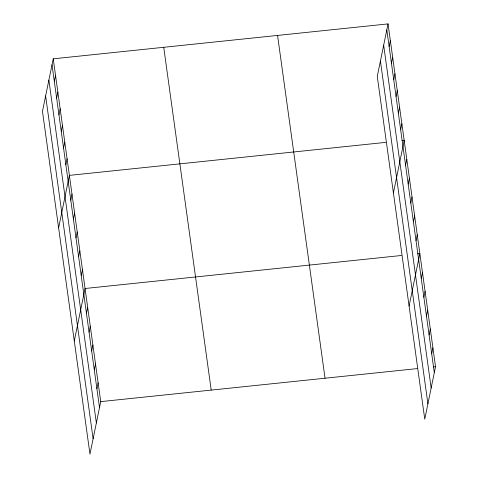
<?xml version="1.0" encoding="UTF-8"?>
<svg xmlns="http://www.w3.org/2000/svg" width="478" height="478" viewBox="0 0 478 478"><rect width="100%" height="100%" fill="white"/><g stroke="black" fill="none" stroke-linecap="round" stroke-linejoin="round"><path stroke-width="0.72" d="M53.243 58.824L42.47 111.308L89.96 454.1L100.733 401.622L53.243 58.824L388.04 23.9L435.53 366.692L424.757 419.176L377.267 76.378L388.04 23.9M54.325 81.433L55.55 75.476M56.631 98.08L57.856 92.129M58.937 114.732L60.162 108.775M61.244 131.378L62.469 125.427M63.55 148.031L64.775 142.074M65.862 164.683L67.081 158.726M58.615 227.857L69.388 175.378L385.776 142.372M70.78 200.186L71.999 194.229M73.391 219.038L74.616 213.08M76.002 237.895L77.227 231.938M78.613 256.746L79.838 250.789M81.224 275.597L82.449 269.646M74.287 340.981L85.06 288.497L401.442 255.491M86.452 313.305L87.671 307.354M89.063 332.162L90.282 326.205M91.674 351.013L92.899 345.056M94.286 369.864L95.51 363.913M96.897 388.722L98.121 382.764M389.122 46.503L390.347 40.552M391.428 63.156L392.653 57.199M393.741 79.802L394.959 73.851M396.047 96.454L397.266 90.497M398.353 113.107L399.572 107.15M400.66 129.753L401.879 123.802M393.412 192.933L404.185 140.448L401.98 140.681M405.577 165.257L406.796 159.305M408.188 184.114L409.413 178.157M410.799 202.965L412.024 197.008M413.41 221.822L414.635 215.865M416.027 240.673L417.246 234.716M409.084 306.051L419.857 253.573L417.647 253.8M421.249 278.381L422.468 272.424M423.861 297.232L425.085 291.281M426.472 316.089L427.696 310.132M429.083 334.941L430.308 328.984M431.694 353.792L432.919 347.841M100.733 401.622L417.115 368.616M433.319 366.925L435.53 366.692M386.816 29.857L434.311 372.649M383.667 45.207L431.156 387.999M380.416 61.029L427.912 403.82M277.557 35.426L325.046 378.218M163.727 47.298L211.216 390.096M52.018 64.781L99.508 407.573M48.87 80.137L96.359 422.928M45.619 95.953L93.114 438.744"/></g></svg>
